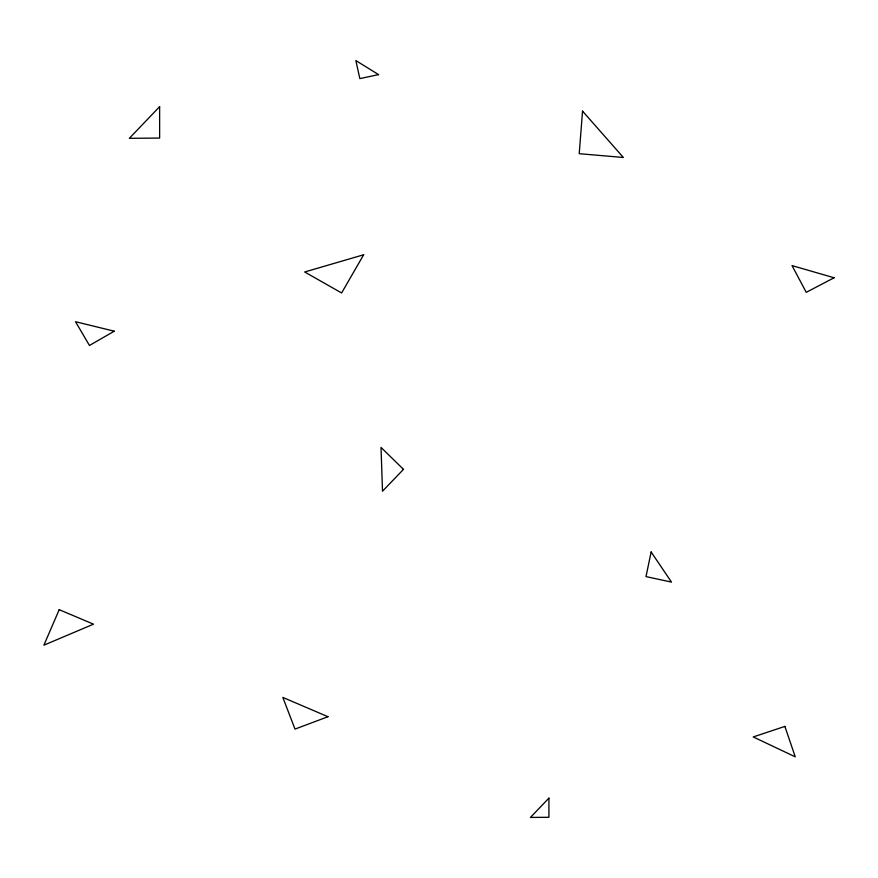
<?xml version="1.0" encoding="UTF-8"?>
<svg xmlns="http://www.w3.org/2000/svg" width="878" height="878" viewBox="0 0 878 878"><rect width="100%" height="100%" fill="white"/><g stroke="black" fill="none" stroke-linecap="round" stroke-linejoin="round"><path stroke-width="1.32" d="M582.542 111.122L579.217 153.694L623.358 157.469L582.542 111.122M651.136 551.988L645.999 576.594L671.494 582.103L651.136 551.988M59.199 609.683L43.9 645.176L93.507 624.17L59.199 609.683M363.657 254.774L341.619 292.956L304.677 271.982L363.657 254.774M159.631 106.655L129.351 138.307L159.631 138.076L159.631 106.655M548.915 798.124L530.444 817.429L548.915 817.286L548.915 798.124M403.496 469.368L382.512 491.186L381.019 447.418L403.496 469.368M114.239 331.182L89.468 345.482L75.519 321.721L114.239 331.182M834.1 277.766L806.256 292.33L792.022 265.606L834.1 277.766M327.977 716.711L295.008 729.102L282.826 697.417L327.977 716.711M784.877 726.413L753.236 736.938L795.248 756.836L784.877 726.413M378.583 74.619L359.837 78.603L355.864 60.571L378.583 74.619"/></g></svg>
